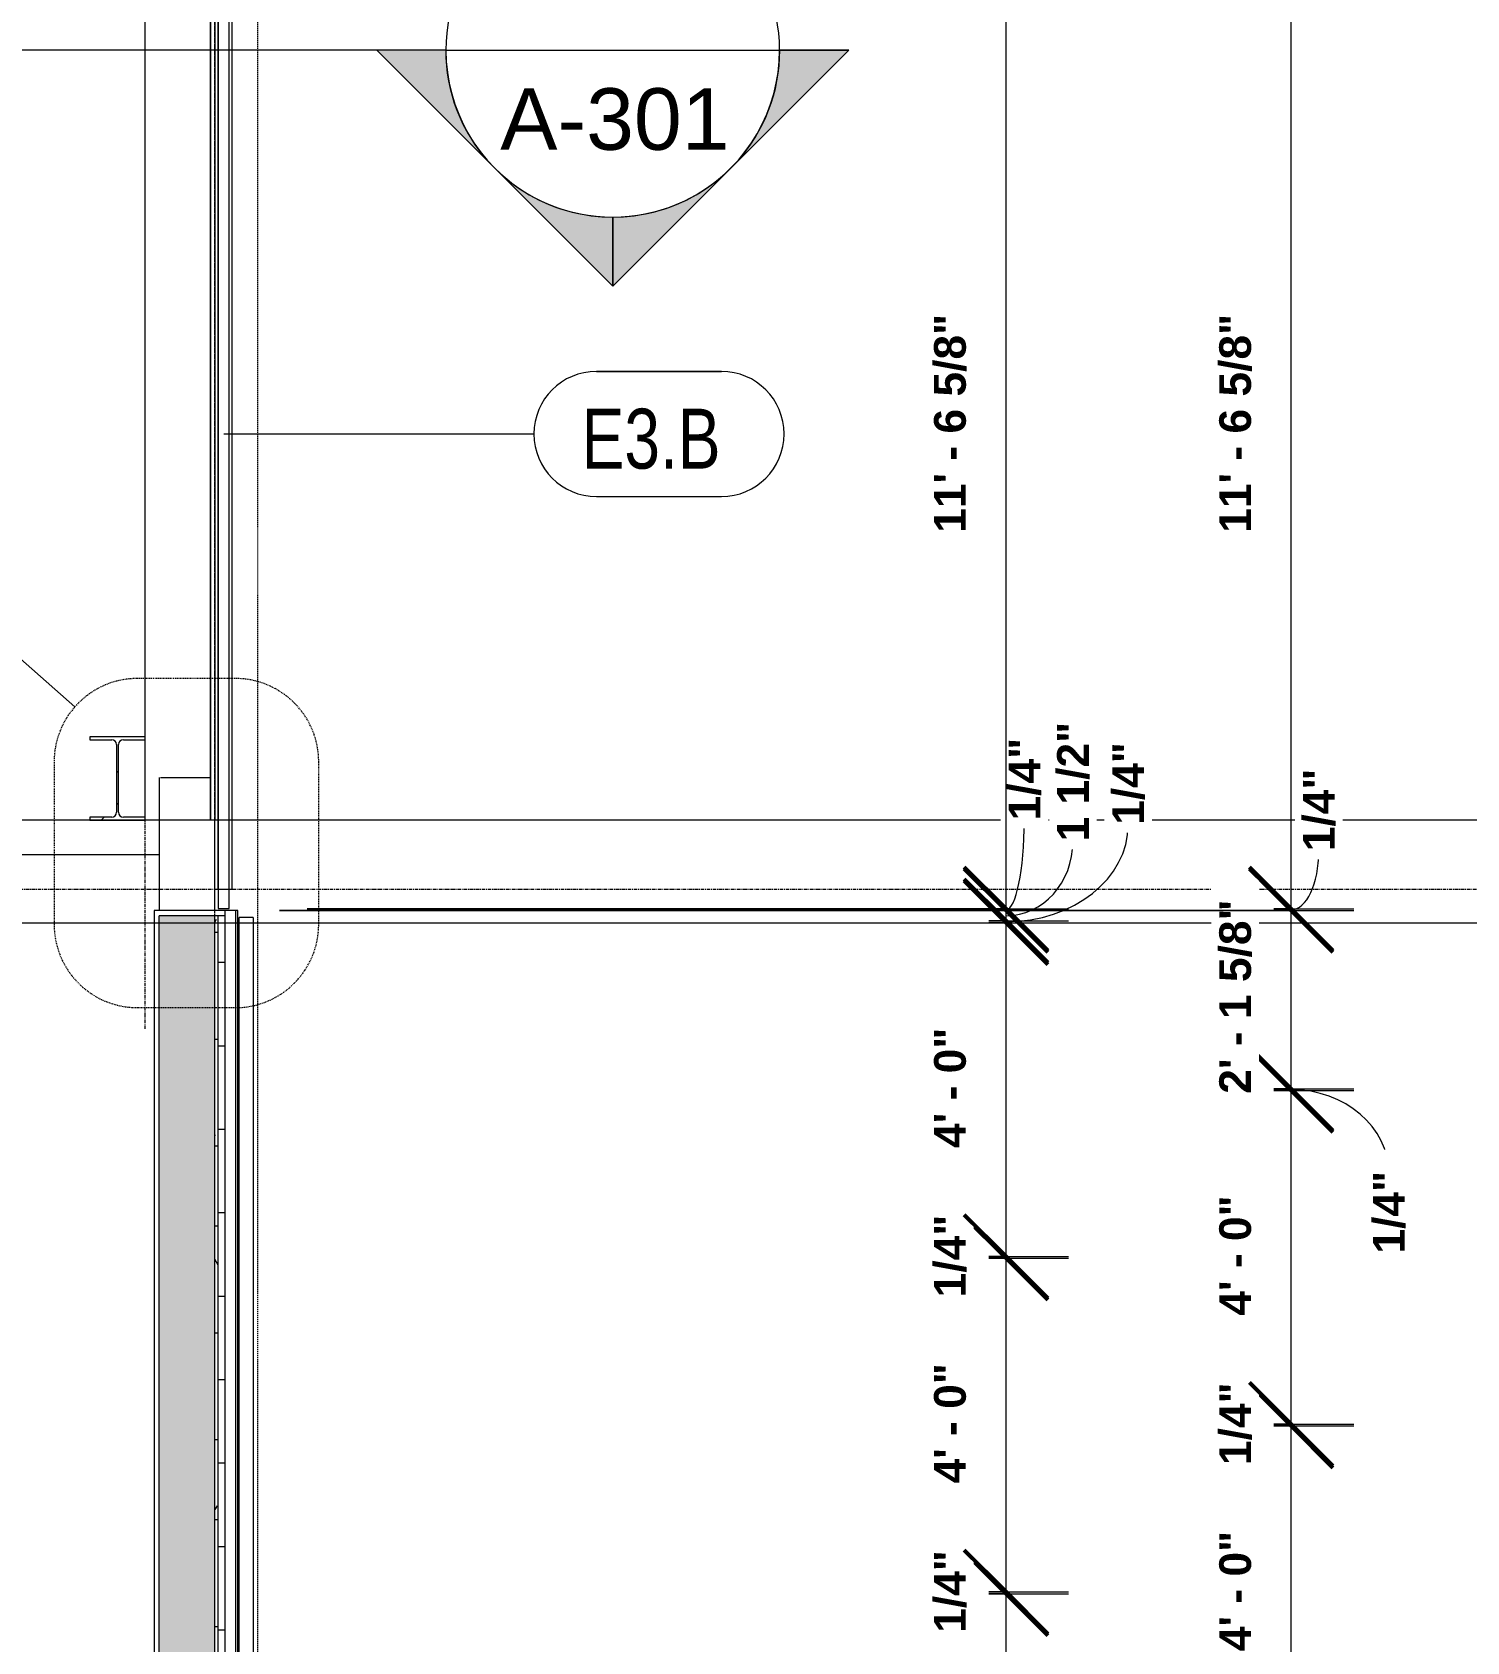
# Model space of a CAD drawing. Header units: inches. Extents: x 23906 to 26777, y -23220 to -20467.
# Drawn here: x 26255.1 to 26461.5, y -22477.7 to -22246.2 of the extents above; entities that cross this region are included whole.
import ezdxf

# ---------------------------------------------------------------- set-up
doc = ezdxf.new("R2010")
doc.units = ezdxf.units.IN
doc.header["$MEASUREMENT"] = 0
for name, pattern in [('Dash Dot 3_16_', [0.3125, 0.1875, -0.0625, 0, -0.0625]), ('Grid Line 1_2_', [0.875, 0.5, -0.125, 0.125, -0.125]), ('Hidden', [0.28125, 0.1875, -0.09375])]:
    doc.linetypes.add(name, pattern=pattern)
for name, color, linetype, lineweight in [('A-ANNO-DIMS', 211, 'Continuous', 9), ('A-ANNO-DIMS-96', 211, 'Continuous', 9), ('A-ANNO-SYMB', 150, 'Continuous', 9), ('A-AREA', 32, 'Continuous', 140), ('A-GLAZ-CWMG', 51, 'Continuous', 20), ('A-PROP-SBCK', 71, 'Hidden', 140), ('A-WALL', 113, 'Continuous', 20), ('A-WALL-IDEN', 211, 'Continuous', 9), ('A-WALL-PATT', 111, 'Continuous', 50), ('G-ANNO-SYMB', 111, 'Continuous', 9), ('L-SITE-WALL', 31, 'Continuous', 20), ('S-BEAM', 12, 'Continuous', 20), ('S-COLS', 52, 'Continuous', 20), ('S-GRID', 1, 'Continuous', 9)]:
    doc.layers.add(name, color=color, linetype=linetype, lineweight=lineweight)
doc.styles.add('Arial_1', font='arial.ttf', dxfattribs={"height": 8.851796})
doc.styles.add('Arial_B_1', font='arialbd.ttf', dxfattribs={"height": 4.566403})
doc.styles.add('Century Gothic_1', font='GOTHIC.TTF', dxfattribs={"width": 0.8, "height": 8.622671})
doc.dimstyles.new('OD_Dimension_2_2', dxfattribs={"dimscale": 12, "dimtxt": 4.5, "dimasz": 1, "dimexe": 0.75, "dimexo": 0.5, "dimgap": 0.375, "dimtad": 1, "dimdec": 4, "dimrnd": 0.0625, "dimzin": 3, "dimdsep": 46, "dimlunit": 4, "dimtxsty": 'Arial_B_1', "dimblk1": 'OBLIQUE', "dimblk2": 'OBLIQUE', "dimsah": 1, "dimcen": 0.09, "dimdle": 0.75, "dimazin": 0, "dimtfac": 1, "dimtdec": 4, "dimtix": 1, "dimtmove": 1, "dimatfit": 3, "dimfxl": 1, "dimtvp": 1, "dimtfill": 1, "dimfrac": 2, "dimtolj": 1, "dimtzin": 0, "dimlwd": 13, "dimlwe": 13, "dimarcsym": 2})
doc.dimstyles.new('OD_Dimension_2_3', dxfattribs={"dimscale": 12, "dimtxt": 4.5, "dimasz": 1, "dimexe": 0.75, "dimexo": 0.5, "dimgap": 0.375, "dimtad": 1, "dimdec": 4, "dimrnd": 0.0625, "dimzin": 3, "dimdsep": 46, "dimlunit": 4, "dimtxsty": 'Arial_B_1', "dimblk1": 'OBLIQUE', "dimblk2": 'OBLIQUE', "dimsah": 1, "dimcen": 0.09, "dimdle": 0.75, "dimazin": 0, "dimtfac": 1, "dimtdec": 4, "dimtix": 1, "dimtmove": 0, "dimatfit": 3, "dimfxl": 1, "dimtvp": 1, "dimtfill": 1, "dimfrac": 2, "dimtolj": 1, "dimtzin": 0, "dimlwd": 13, "dimlwe": 13, "dimarcsym": 2})

# ---------------------------------------------------------------- blocks, each defined once
blk = doc.blocks.new('Girt_C - 8_D-1409812-Enlarged First Floor Plan _East_')
at = {"layer": 'S-BEAM', "color": 43, "lineweight": 13}
for p, q in [((26273.39, -22353.43), (26273.39, -22372.55)), ((26273.58, -22353.43), (26280.75, -22353.43)), ((26281.39, -22372.55), (26281.39, -22359.55))]:
    blk.add_line(p, q, dxfattribs=at)
blk = doc.blocks.new('Rectangular Mullion - Profile_Polycarbonate_Lower-1767692-Enlarged First Floor Plan _East_')
at = {"layer": 'A-GLAZ-CWMG', "color": 10, "lineweight": 13}
for p, q in [((26281.89, -22236.43), (26283.47, -22236.43)), ((26281.89, -22369.55), (26281.89, -22236.43)), ((26283.47, -22369.55), (26283.47, -22236.43)), ((26283.47, -22369.55), (26281.89, -22369.55))]:
    blk.add_line(p, q, dxfattribs=at)
at = {"layer": 'A-GLAZ-CWMG', "color": 43, "lineweight": 13}
for p, q in [((26283.89, -22369.55), (26283.89, -22236.43)), ((26281.89, -22369.55), (26281.39, -22369.55)), ((26283.89, -22369.55), (26283.47, -22369.55))]:
    blk.add_line(p, q, dxfattribs=at)
blk = doc.blocks.new('Girt_Z - 10_D-1236892-Enlarged First Floor Plan _East_')
at = {"layer": 'S-BEAM', "color": 43, "lineweight": 13}
for p, q in [((26271.39, -22347.55), (26271.39, -22234.66)), ((26280.75, -22359.55), (26280.75, -22234.66)), ((26280.82, -22359.55), (26280.82, -22234.66)), ((26281.39, -22236.43), (26281.39, -22359.55)), ((26271.39, -22359.12), (26271.39, -22347.99)), ((26280.75, -22359.55), (26271.39, -22359.55)), ((26280.82, -22359.55), (26280.75, -22359.55)), ((26281.39, -22359.55), (26280.82, -22359.55))]:
    blk.add_line(p, q, dxfattribs=at)
blk = doc.blocks.new('Section - Section Head - Filled-1526-Enlarged First Floor Plan _East_')
at = {"layer": 'G-ANNO-SYMB'}
h = blk.add_hatch(color=256, dxfattribs=at)
edge = h.paths.add_edge_path(flags=0)
edge.add_line((-0.4268, 0.1768), (-0.25, 0.3536))
edge.add_line((-0.25, 0.3536), (-0.25, 0.25))
edge.add_arc((-0.25, 0), 0.25, 90, 135)
h = blk.add_hatch(color=256, dxfattribs=at)
edge = h.paths.add_edge_path(flags=0)
edge.add_arc((-0.25, 0), 0.25, 45, 90)
edge.add_line((-0.25, 0.25), (-0.25, 0.3536))
edge.add_line((-0.25, 0.3536), (-0.0732, 0.1768))
h = blk.add_hatch(color=256, dxfattribs=at)
edge = h.paths.add_edge_path(flags=0)
edge.add_arc((-0.25, 0), 0.2503, 137.9216, 180)
edge.add_line((-0.5003, 0), (-0.6036, 0))
edge.add_line((-0.6036, 0), (-0.4358, 0.1678))
h = blk.add_hatch(color=256, dxfattribs=at)
edge = h.paths.add_edge_path(flags=0)
edge.add_line((-0.0642, 0.1678), (0.1036, 0))
edge.add_line((0.1036, 0), (0.0003, 0))
edge.add_arc((-0.25, 0), 0.2503, 0, 42.0784)
for p, q in [((-0.25, 0.3536), (-0.6036, 0)), ((-0.25, 0.3536), (-0.4268, 0.1768)), ((-0.25, 0.3536), (0.1036, 0)), ((-0.25, 0.25), (-0.25, 0.3536)), ((-0.0732, 0.1768), (-0.25, 0.3536)), ((-0.25, 0.3536), (-0.25, 0.25)), ((-0.4358, 0.1678), (-0.6036, 0)), ((0.1036, 0), (-0.0642, 0.1678)), ((-0.6036, 0), (-0.5003, 0)), ((0.0003, 0), (0.1036, 0)), ((-0.5, 0), (-0.6036, 0)), ((0, 0), (0.1036, 0))]:
    blk.add_line(p, q, dxfattribs=at)
for radius, start, end in [(0.25, 360, 180), (0.25, 90, 135), (0.25, 45, 90), (0.2503, 137.9216, 180), (0.2503, 0, 42.0784), (0.25, 180, 360)]:
    blk.add_arc((-0.25, 0), radius, start, end, dxfattribs=at)
blk = doc.blocks.new('Wall Tag - 1_4_-1369832-Enlarged First Floor Plan _East_')
at = {"layer": 'A-WALL-IDEN', "color": 153}
for p, q in [((-0.0822, 0.0968), (0.1053, 0.0968)), ((0.1053, 0.0968), (-0.0822, 0.0968)), ((-0.0822, -0.0907), (0.1053, -0.0907)), ((-0.0822, -0.0907), (0.1053, -0.0907))]:
    blk.add_line(p, q, dxfattribs=at)
for centre, start, end in [((-0.0822, 0.0031), 90, 270), ((-0.0822, 0.0031), 90, 270), ((0.1053, 0.0031), 270, 90), ((0.1053, 0.0031), 270, 90)]:
    blk.add_arc(centre, 0.0937, start, end, dxfattribs=at)
blk = doc.blocks.new('DIMBLOCK180-Enlarged First Floor Plan _East_')
at = {"layer": 'A-ANNO-DIMS-96', "lineweight": 50}
for p, q in [((26395.21, -22470.8), (26389.21, -22464.8)), ((26395.21, -22470.8), (26401.21, -22476.8)), ((26395.21, -22518.8), (26389.21, -22512.8)), ((26395.21, -22518.8), (26401.21, -22524.8))]:
    blk.add_line(p, q, dxfattribs=at)
at = {"layer": 'A-ANNO-DIMS-96', "lineweight": 13}
for p, q in [((26392.73, -22470.8), (26404.21, -22470.8)), ((26395.21, -22470.8), (26392.73, -22470.8)), ((26395.21, -22518.8), (26395.21, -22470.8)), ((26392.73, -22518.8), (26404.21, -22518.8)), ((26395.21, -22518.8), (26392.73, -22518.8))]:
    blk.add_line(p, q, dxfattribs=at)
at = {"layer": 'A-ANNO-DIMS-96', "color": 0, "lineweight": 13, "insert": (26384.86, -22503.2), "char_height": 4.566, "width": 20.1429, "attachment_point": 1, "rotation": 90, "line_spacing_factor": 0.938532, "style": 'Arial_B_1', "bg_fill": 3, "box_fill_scale": 1.25, "bg_fill_color": 0, "bg_fill_transparency": 0}
blk.add_mtext('4\' - 0"', dxfattribs=at)
blk = doc.blocks.new('_Oblique')
at = {"color": 0, "linetype": 'ByBlock', "lineweight": -2}
blk.add_line((-0.5, -0.5), (0.5, 0.5), dxfattribs=at)
blk = doc.blocks.new('DIMBLOCK181-Enlarged First Floor Plan _East_')
at = {"layer": 'A-ANNO-DIMS-96', "lineweight": 50}
for p, q in [((26395.21, -22470.55), (26389.21, -22464.55)), ((26395.21, -22470.8), (26389.21, -22464.8)), ((26395.21, -22470.55), (26401.21, -22476.55)), ((26395.21, -22470.8), (26401.21, -22476.8))]:
    blk.add_line(p, q, dxfattribs=at)
at = {"layer": 'A-ANNO-DIMS-96', "lineweight": 13}
for p, q in [((26392.73, -22470.55), (26404.21, -22470.55)), ((26395.21, -22470.55), (26392.73, -22470.55)), ((26392.73, -22470.8), (26404.21, -22470.8)), ((26395.21, -22470.8), (26392.73, -22470.8)), ((26395.21, -22470.8), (26395.21, -22470.55))]:
    blk.add_line(p, q, dxfattribs=at)
at = {"layer": 'A-ANNO-DIMS-96', "color": 0, "lineweight": 13, "insert": (26384.86, -22476.43), "char_height": 4.566, "width": 13.8, "attachment_point": 1, "rotation": 90, "line_spacing_factor": 0.938532, "style": 'Arial_B_1', "bg_fill": 3, "box_fill_scale": 1.25, "bg_fill_color": 0, "bg_fill_transparency": 0}
blk.add_mtext('1/4"', dxfattribs=at)
blk = doc.blocks.new('DIMBLOCK182-Enlarged First Floor Plan _East_')
at = {"layer": 'A-ANNO-DIMS-96', "lineweight": 50}
for p, q in [((26395.21, -22422.55), (26389.21, -22416.55)), ((26395.21, -22422.55), (26401.21, -22428.55)), ((26395.21, -22470.55), (26389.21, -22464.55)), ((26395.21, -22470.55), (26401.21, -22476.55))]:
    blk.add_line(p, q, dxfattribs=at)
at = {"layer": 'A-ANNO-DIMS-96', "lineweight": 13}
for p, q in [((26392.73, -22422.55), (26404.21, -22422.55)), ((26395.21, -22422.55), (26392.73, -22422.55)), ((26395.21, -22470.55), (26395.21, -22422.55)), ((26392.73, -22470.55), (26404.21, -22470.55)), ((26395.21, -22470.55), (26392.73, -22470.55))]:
    blk.add_line(p, q, dxfattribs=at)
at = {"layer": 'A-ANNO-DIMS-96', "color": 0, "lineweight": 13, "insert": (26384.86, -22454.95), "char_height": 4.566, "width": 20.1429, "attachment_point": 1, "rotation": 90, "line_spacing_factor": 0.938532, "style": 'Arial_B_1', "bg_fill": 3, "box_fill_scale": 1.25, "bg_fill_color": 0, "bg_fill_transparency": 0}
blk.add_mtext('4\' - 0"', dxfattribs=at)
blk = doc.blocks.new('DIMBLOCK183-Enlarged First Floor Plan _East_')
at = {"layer": 'A-ANNO-DIMS-96', "lineweight": 50}
for p, q in [((26395.21, -22422.3), (26389.21, -22416.3)), ((26395.21, -22422.55), (26389.21, -22416.55)), ((26395.21, -22422.3), (26401.21, -22428.3)), ((26395.21, -22422.55), (26401.21, -22428.55))]:
    blk.add_line(p, q, dxfattribs=at)
at = {"layer": 'A-ANNO-DIMS-96', "lineweight": 13}
for p, q in [((26392.73, -22422.3), (26404.21, -22422.3)), ((26395.21, -22422.3), (26392.73, -22422.3)), ((26392.73, -22422.55), (26404.21, -22422.55)), ((26395.21, -22422.55), (26392.73, -22422.55)), ((26395.21, -22422.55), (26395.21, -22422.3))]:
    blk.add_line(p, q, dxfattribs=at)
at = {"layer": 'A-ANNO-DIMS-96', "color": 0, "lineweight": 13, "insert": (26384.86, -22428.18), "char_height": 4.566, "width": 13.8, "attachment_point": 1, "rotation": 90, "line_spacing_factor": 0.938532, "style": 'Arial_B_1', "bg_fill": 3, "box_fill_scale": 1.25, "bg_fill_color": 0, "bg_fill_transparency": 0}
blk.add_mtext('1/4"', dxfattribs=at)
blk = doc.blocks.new('DIMBLOCK184-Enlarged First Floor Plan _East_')
at = {"layer": 'A-ANNO-DIMS-96', "lineweight": 50}
for p, q in [((26395.21, -22374.3), (26389.21, -22368.3)), ((26395.21, -22374.3), (26401.21, -22380.3)), ((26395.21, -22422.3), (26389.21, -22416.3)), ((26395.21, -22422.3), (26401.21, -22428.3))]:
    blk.add_line(p, q, dxfattribs=at)
at = {"layer": 'A-ANNO-DIMS-96', "lineweight": 13}
for p, q in [((26392.73, -22374.3), (26404.21, -22374.3)), ((26395.21, -22374.3), (26392.73, -22374.3)), ((26395.21, -22422.3), (26395.21, -22374.3)), ((26392.73, -22422.3), (26404.21, -22422.3)), ((26395.21, -22422.3), (26392.73, -22422.3))]:
    blk.add_line(p, q, dxfattribs=at)
at = {"layer": 'A-ANNO-DIMS-96', "color": 0, "lineweight": 13, "insert": (26384.86, -22406.7), "char_height": 4.566, "width": 20.1429, "attachment_point": 1, "rotation": 90, "line_spacing_factor": 0.938532, "style": 'Arial_B_1', "bg_fill": 3, "box_fill_scale": 1.25, "bg_fill_color": 0, "bg_fill_transparency": 0}
blk.add_mtext('4\' - 0"', dxfattribs=at)
blk = doc.blocks.new('DIMBLOCK185-Enlarged First Floor Plan _East_')
at = {"layer": 'A-ANNO-DIMS-96', "lineweight": 50}
for p, q in [((26395.21, -22374.05), (26389.21, -22368.05)), ((26395.21, -22374.3), (26389.21, -22368.3)), ((26395.21, -22374.05), (26401.21, -22380.05)), ((26395.21, -22374.3), (26401.21, -22380.3))]:
    blk.add_line(p, q, dxfattribs=at)
at = {"layer": 'A-ANNO-DIMS-96', "lineweight": 13}
for p, q in [((26392.73, -22374.05), (26404.21, -22374.05)), ((26395.21, -22374.05), (26392.73, -22374.05)), ((26392.73, -22374.3), (26404.21, -22374.3)), ((26395.21, -22374.3), (26392.73, -22374.3)), ((26395.21, -22374.3), (26395.21, -22374.05))]:
    blk.add_line(p, q, dxfattribs=at)
blk.add_ellipse((26395.21, -22360.23), major_axis=(17.58, 0), ratio=0.79316, start_param=4.712389, end_param=6.283185, dxfattribs=at)
at = {"layer": 'A-ANNO-DIMS-96', "color": 0, "lineweight": 13, "insert": (26410.51, -22360.23), "char_height": 4.566, "width": 13.8, "attachment_point": 1, "rotation": 90, "line_spacing_factor": 0.938532, "style": 'Arial_B_1', "bg_fill": 3, "box_fill_scale": 1.25, "bg_fill_color": 0, "bg_fill_transparency": 0}
blk.add_mtext('1/4"', dxfattribs=at)
blk = doc.blocks.new('DIMBLOCK186-Enlarged First Floor Plan _East_')
at = {"layer": 'A-ANNO-DIMS-96', "lineweight": 50}
for p, q in [((26395.21, -22372.55), (26389.21, -22366.55)), ((26395.21, -22374.05), (26389.21, -22368.05)), ((26395.21, -22372.55), (26401.21, -22378.55)), ((26395.21, -22374.05), (26401.21, -22380.05))]:
    blk.add_line(p, q, dxfattribs=at)
at = {"layer": 'A-ANNO-DIMS-96', "lineweight": 13}
for p, q in [((26290.7, -22372.55), (26404.21, -22372.55)), ((26395.21, -22372.55), (26290.7, -22372.55)), ((26395.21, -22374.05), (26395.21, -22372.55)), ((26392.73, -22374.05), (26404.21, -22374.05)), ((26395.21, -22374.05), (26392.73, -22374.05))]:
    blk.add_line(p, q, dxfattribs=at)
blk.add_ellipse((26395.21, -22362.63), major_axis=(0, 10.68), ratio=0.901475, start_param=3.141593, end_param=4.712389, dxfattribs=at)
at = {"layer": 'A-ANNO-DIMS-96', "color": 0, "lineweight": 13, "insert": (26402.56, -22362.63), "char_height": 4.566, "width": 19.9714, "attachment_point": 1, "rotation": 90, "line_spacing_factor": 0.938532, "style": 'Arial_B_1', "bg_fill": 3, "box_fill_scale": 1.25, "bg_fill_color": 0, "bg_fill_transparency": 0}
blk.add_mtext('1 1/2"', dxfattribs=at)
blk = doc.blocks.new('DIMBLOCK187-Enlarged First Floor Plan _East_')
at = {"layer": 'A-ANNO-DIMS-96', "lineweight": 50}
for p, q in [((26395.21, -22372.3), (26389.21, -22366.3)), ((26395.21, -22372.55), (26389.21, -22366.55)), ((26395.21, -22372.3), (26401.21, -22378.3)), ((26395.21, -22372.55), (26401.21, -22378.55))]:
    blk.add_line(p, q, dxfattribs=at)
at = {"layer": 'A-ANNO-DIMS-96', "lineweight": 13}
for p, q in [((26290.7, -22372.55), (26404.21, -22372.55)), ((26395.21, -22372.55), (26290.7, -22372.55)), ((26294.68, -22372.3), (26404.21, -22372.3)), ((26395.21, -22372.3), (26294.68, -22372.3)), ((26395.21, -22372.55), (26395.21, -22372.3))]:
    blk.add_line(p, q, dxfattribs=at)
blk.add_ellipse((26395.21, -22359.61), major_axis=(0, 12.82), ratio=0.205584, start_param=3.141593, end_param=4.712389, dxfattribs=at)
at = {"layer": 'A-ANNO-DIMS-96', "color": 0, "lineweight": 13, "insert": (26395.57, -22359.61), "char_height": 4.566, "width": 13.8, "attachment_point": 1, "rotation": 90, "line_spacing_factor": 0.938532, "style": 'Arial_B_1', "bg_fill": 3, "box_fill_scale": 1.25, "bg_fill_color": 0, "bg_fill_transparency": 0}
blk.add_mtext('1/4"', dxfattribs=at)
blk = doc.blocks.new('DIMBLOCK188-Enlarged First Floor Plan _East_')
at = {"layer": 'A-ANNO-DIMS-96', "lineweight": 13}
for p, q in [((26395.21, -22372.3), (26395.21, -22224.68)), ((26294.68, -22233.68), (26404.21, -22233.68)), ((26395.21, -22233.68), (26294.68, -22233.68)), ((26294.68, -22372.3), (26404.21, -22372.3)), ((26395.21, -22372.3), (26294.68, -22372.3))]:
    blk.add_line(p, q, dxfattribs=at)
at = {"layer": 'A-ANNO-DIMS-96', "lineweight": 50}
for p, q in [((26395.21, -22233.68), (26389.21, -22227.68)), ((26395.21, -22233.68), (26401.21, -22239.68)), ((26395.21, -22372.3), (26389.21, -22366.3)), ((26395.21, -22372.3), (26401.21, -22378.3))]:
    blk.add_line(p, q, dxfattribs=at)
at = {"layer": 'A-ANNO-DIMS-96', "color": 0, "lineweight": 13, "insert": (26384.86, -22318.24), "char_height": 4.5664, "width": 36.6, "attachment_point": 1, "rotation": 90, "line_spacing_factor": 0.938532, "style": 'Arial_B_1', "bg_fill": 3, "box_fill_scale": 1.25, "bg_fill_color": 0, "bg_fill_transparency": 0}
blk.add_mtext('11\' - 6 5/8"', dxfattribs=at)
blk = doc.blocks.new('DIMBLOCK279-Enlarged First Floor Plan _East_')
at = {"layer": 'A-ANNO-DIMS-96', "lineweight": 50}
for p, q in [((26436.24, -22446.68), (26430.24, -22440.68)), ((26436.24, -22446.68), (26442.24, -22452.68)), ((26436.24, -22494.68), (26430.24, -22488.68)), ((26436.24, -22494.68), (26442.24, -22500.68))]:
    blk.add_line(p, q, dxfattribs=at)
at = {"layer": 'A-ANNO-DIMS-96', "lineweight": 13}
for p, q in [((26433.76, -22446.68), (26445.24, -22446.68)), ((26436.24, -22446.68), (26433.76, -22446.68)), ((26436.24, -22494.68), (26436.24, -22446.68)), ((26433.76, -22494.68), (26445.24, -22494.68)), ((26436.24, -22494.68), (26433.76, -22494.68))]:
    blk.add_line(p, q, dxfattribs=at)
at = {"layer": 'A-ANNO-DIMS-96', "color": 0, "lineweight": 13, "insert": (26425.89, -22479.07), "char_height": 4.566, "width": 20.1429, "attachment_point": 1, "rotation": 90, "line_spacing_factor": 0.938532, "style": 'Arial_B_1', "bg_fill": 3, "box_fill_scale": 1.25, "bg_fill_color": 0, "bg_fill_transparency": 0}
blk.add_mtext('4\' - 0"', dxfattribs=at)
blk = doc.blocks.new('DIMBLOCK280-Enlarged First Floor Plan _East_')
at = {"layer": 'A-ANNO-DIMS-96', "lineweight": 50}
for p, q in [((26436.24, -22446.43), (26430.24, -22440.43)), ((26436.24, -22446.68), (26430.24, -22440.68)), ((26436.24, -22446.43), (26442.24, -22452.43)), ((26436.24, -22446.68), (26442.24, -22452.68))]:
    blk.add_line(p, q, dxfattribs=at)
at = {"layer": 'A-ANNO-DIMS-96', "lineweight": 13}
for p, q in [((26433.76, -22446.43), (26445.24, -22446.43)), ((26436.24, -22446.43), (26433.76, -22446.43)), ((26433.76, -22446.68), (26445.24, -22446.68)), ((26436.24, -22446.68), (26433.76, -22446.68)), ((26436.24, -22446.68), (26436.24, -22446.43))]:
    blk.add_line(p, q, dxfattribs=at)
at = {"layer": 'A-ANNO-DIMS-96', "color": 0, "lineweight": 13, "insert": (26425.89, -22452.3), "char_height": 4.566, "width": 13.8, "attachment_point": 1, "rotation": 90, "line_spacing_factor": 0.938532, "style": 'Arial_B_1', "bg_fill": 3, "box_fill_scale": 1.25, "bg_fill_color": 0, "bg_fill_transparency": 0}
blk.add_mtext('1/4"', dxfattribs=at)
blk = doc.blocks.new('DIMBLOCK281-Enlarged First Floor Plan _East_')
at = {"layer": 'A-ANNO-DIMS-96', "lineweight": 50}
for p, q in [((26436.24, -22398.43), (26430.24, -22392.43)), ((26436.24, -22398.43), (26442.24, -22404.43)), ((26436.24, -22446.43), (26430.24, -22440.43)), ((26436.24, -22446.43), (26442.24, -22452.43))]:
    blk.add_line(p, q, dxfattribs=at)
at = {"layer": 'A-ANNO-DIMS-96', "lineweight": 13}
for p, q in [((26433.76, -22398.43), (26445.24, -22398.43)), ((26436.24, -22398.43), (26433.76, -22398.43)), ((26436.24, -22446.43), (26436.24, -22398.43)), ((26433.76, -22446.43), (26445.24, -22446.43)), ((26436.24, -22446.43), (26433.76, -22446.43))]:
    blk.add_line(p, q, dxfattribs=at)
at = {"layer": 'A-ANNO-DIMS-96', "color": 0, "lineweight": 13, "insert": (26425.89, -22430.82), "char_height": 4.566, "width": 20.1429, "attachment_point": 1, "rotation": 90, "line_spacing_factor": 0.938532, "style": 'Arial_B_1', "bg_fill": 3, "box_fill_scale": 1.25, "bg_fill_color": 0, "bg_fill_transparency": 0}
blk.add_mtext('4\' - 0"', dxfattribs=at)
blk = doc.blocks.new('DIMBLOCK282-Enlarged First Floor Plan _East_')
at = {"layer": 'A-ANNO-DIMS-96', "lineweight": 50}
for p, q in [((26436.24, -22398.18), (26430.24, -22392.18)), ((26436.24, -22398.43), (26430.24, -22392.43)), ((26436.24, -22398.18), (26442.24, -22404.18)), ((26436.24, -22398.43), (26442.24, -22404.43))]:
    blk.add_line(p, q, dxfattribs=at)
at = {"layer": 'A-ANNO-DIMS-96', "lineweight": 13}
for p, q in [((26433.76, -22398.18), (26445.24, -22398.18)), ((26436.24, -22398.18), (26433.76, -22398.18)), ((26436.24, -22398.43), (26436.24, -22398.18)), ((26433.76, -22398.43), (26445.24, -22398.43)), ((26436.24, -22398.43), (26433.76, -22398.43))]:
    blk.add_line(p, q, dxfattribs=at)
blk.add_ellipse((26436.24, -22410.39), major_axis=(14.04, 0), ratio=0.860709, start_param=0, end_param=1.570796, dxfattribs=at)
at = {"layer": 'A-ANNO-DIMS-96', "color": 0, "lineweight": 13, "insert": (26448.01, -22421.89), "char_height": 4.566, "width": 13.8, "attachment_point": 1, "rotation": 90, "line_spacing_factor": 0.938532, "style": 'Arial_B_1', "bg_fill": 3, "box_fill_scale": 1.25, "bg_fill_color": 0, "bg_fill_transparency": 0}
blk.add_mtext('1/4"', dxfattribs=at)
blk = doc.blocks.new('DIMBLOCK283-Enlarged First Floor Plan _East_')
at = {"layer": 'A-ANNO-DIMS-96', "lineweight": 50}
for p, q in [((26436.24, -22372.55), (26430.24, -22366.55)), ((26436.24, -22372.55), (26442.24, -22378.55)), ((26436.24, -22398.18), (26430.24, -22392.18)), ((26436.24, -22398.18), (26442.24, -22404.18))]:
    blk.add_line(p, q, dxfattribs=at)
at = {"layer": 'A-ANNO-DIMS-96', "lineweight": 13}
for p, q in [((26290.7, -22372.55), (26445.24, -22372.55)), ((26436.24, -22372.55), (26290.7, -22372.55)), ((26436.24, -22398.18), (26436.24, -22372.55)), ((26433.76, -22398.18), (26445.24, -22398.18)), ((26436.24, -22398.18), (26433.76, -22398.18))]:
    blk.add_line(p, q, dxfattribs=at)
at = {"layer": 'A-ANNO-DIMS-96', "color": 0, "lineweight": 13, "insert": (26425.89, -22398.9), "char_height": 4.5664, "width": 32.4857, "attachment_point": 1, "rotation": 90, "line_spacing_factor": 0.938532, "style": 'Arial_B_1', "bg_fill": 3, "box_fill_scale": 1.25, "bg_fill_color": 0, "bg_fill_transparency": 0}
blk.add_mtext('2\' - 1 5/8"', dxfattribs=at)
blk = doc.blocks.new('DIMBLOCK284-Enlarged First Floor Plan _East_')
at = {"layer": 'A-ANNO-DIMS-96', "lineweight": 50}
for p, q in [((26436.24, -22372.3), (26430.24, -22366.3)), ((26436.24, -22372.55), (26430.24, -22366.55)), ((26436.24, -22372.3), (26442.24, -22378.3)), ((26436.24, -22372.55), (26442.24, -22378.55))]:
    blk.add_line(p, q, dxfattribs=at)
at = {"layer": 'A-ANNO-DIMS-96', "lineweight": 13}
for p, q in [((26290.7, -22372.55), (26445.24, -22372.55)), ((26436.24, -22372.55), (26290.7, -22372.55)), ((26433.76, -22372.3), (26445.24, -22372.3)), ((26436.24, -22372.3), (26433.76, -22372.3)), ((26436.24, -22372.55), (26436.24, -22372.3))]:
    blk.add_line(p, q, dxfattribs=at)
blk.add_ellipse((26436.24, -22364.03), major_axis=(0, 8.4), ratio=0.473709, start_param=3.141593, end_param=4.712389, dxfattribs=at)
at = {"layer": 'A-ANNO-DIMS-96', "color": 0, "lineweight": 13, "insert": (26437.94, -22364.03), "char_height": 4.566, "width": 13.8, "attachment_point": 1, "rotation": 90, "line_spacing_factor": 0.938532, "style": 'Arial_B_1', "bg_fill": 3, "box_fill_scale": 1.25, "bg_fill_color": 0, "bg_fill_transparency": 0}
blk.add_mtext('1/4"', dxfattribs=at)
blk = doc.blocks.new('DIMBLOCK285-Enlarged First Floor Plan _East_')
at = {"layer": 'A-ANNO-DIMS-96', "lineweight": 50}
for p, q in [((26436.24, -22233.68), (26430.24, -22227.68)), ((26436.24, -22233.68), (26442.24, -22239.68)), ((26436.24, -22372.3), (26430.24, -22366.3)), ((26436.24, -22372.3), (26442.24, -22378.3))]:
    blk.add_line(p, q, dxfattribs=at)
at = {"layer": 'A-ANNO-DIMS-96', "lineweight": 13}
for p, q in [((26294.68, -22233.68), (26445.24, -22233.68)), ((26436.24, -22233.68), (26294.68, -22233.68)), ((26436.24, -22372.3), (26436.24, -22233.68)), ((26433.76, -22372.3), (26445.24, -22372.3)), ((26436.24, -22372.3), (26433.76, -22372.3))]:
    blk.add_line(p, q, dxfattribs=at)
at = {"layer": 'A-ANNO-DIMS-96', "color": 0, "lineweight": 13, "insert": (26425.89, -22318.24), "char_height": 4.5664, "width": 36.6, "attachment_point": 1, "rotation": 90, "line_spacing_factor": 0.938532, "style": 'Arial_B_1', "bg_fill": 3, "box_fill_scale": 1.25, "bg_fill_color": 0, "bg_fill_transparency": 0}
blk.add_mtext('11\' - 6 5/8"', dxfattribs=at)

msp = doc.modelspace()

# ---------------------------------------------------------------- hatches: boundary and pattern name
at = {"layer": 'A-WALL-PATT', "lineweight": 9}
h = msp.add_hatch(dxfattribs=at)
h.set_pattern_fill('FP_9', color=8, style=0, pattern_type=2)
h.set_pattern_definition([(161.57, (0.48, 0.48), (-3.839953776, -1.544e-05), [0, -27.322, 3.034, 0]), (18.43, (-0.48, 0.48), (-3.839953776, 1.544e-05), [0, -27.322, 3.034, 0]), (108.43, (0.48, 0.48), (1.919622, -9.60052459), [9.106, -21.25]), (71.57, (-0.48, 0.48), (1.919622, 9.60052459), [9.106, -21.25])])
h.paths.add_polyline_path([(26281.39023, -22686.92781), (26281.39023, -22373.30281), (26273.39023, -22373.30281), (26273.39023, -22686.92781)], flags=0)
h = msp.add_hatch(dxfattribs=at)
h.set_pattern_fill('FP_10', color=8, style=0, pattern_type=2)
h.set_pattern_definition([(0, (0, 0), (15.36, 3.84), [1.267, -10.253, 1.267, -10.253, -61.44]), (0, (0, 0), (15.36, 3.84), [-23.04, 1.267, -21.773, 1.267, -10.253, -26.88]), (0, (0, 0), (15.36, 3.84), [-57.6, 1.267, -6.413, 1.267, -17.933]), (120, (5.76, 1.92), (-11.00553755, 11.3821502), [1.267, -10.253, 1.267, -10.253, -61.44]), (120, (5.76, 1.92), (-11.00553755, 11.3821502), [-23.04, 1.267, -21.773, 1.267, -10.253, -26.88]), (120, (5.76, 1.92), (-11.00553755, 11.3821502), [-57.6, 1.267, -6.413, 1.267, -17.933]), (240, (7.68, 9.6), (-4.35446245, -15.2221502), [1.267, -10.253, 1.267, -10.253, -61.44]), (240, (7.68, 9.6), (-4.35446245, -15.2221502), [-23.04, 1.267, -21.773, 1.267, -10.253, -26.88]), (240, (7.68, 9.6), (-4.35446245, -15.2221502), [-57.6, 1.267, -6.413, 1.267, -17.933])])
h.paths.add_polyline_path([(26281.39023, -22686.92781), (26281.89023, -22686.92781), (26281.89023, -22373.30281), (26281.39023, -22373.30281), (26281.39023, -22685.35455)], flags=0)
h = msp.add_hatch(dxfattribs=at)
h.set_pattern_fill('FP_11', color=8, style=0, pattern_type=2)
h.set_pattern_definition([(0, (0, 0), (0, 12), []), (90, (0, 0), (-12, 7e-16), [])])
h.paths.add_polyline_path([(26282.89023, -22686.92781), (26282.89023, -22373.30281), (26281.89023, -22373.30281), (26281.89023, -22686.92781)], flags=0)
at = {"layer": 'S-COLS', "lineweight": 9}
h = msp.add_hatch(dxfattribs=at)
h.set_pattern_fill('FP_13', color=8, style=0, pattern_type=2)
h.set_pattern_definition([(45, (0, 0), (-9.503515, 9.503515), []), (45, (0, 14.4), (-9.503515, 9.503515), [])])
h.paths.add_polyline_path([(26271.39023, -22359.55281), (26271.39023, -22359.11922), (26268.22616, -22359.11922), (26267.73726, -22358.91671), (26267.53476, -22358.42781), (26267.53476, -22348.67781), (26267.73726, -22348.18891), (26268.22616, -22347.9864), (26271.39023, -22347.9864), (26271.39023, -22347.55281), (26263.39023, -22347.55281), (26263.39023, -22347.9864), (26266.55429, -22347.9864), (26267.04319, -22348.18891), (26267.24569, -22348.67781), (26267.24569, -22358.42781), (26267.04319, -22358.91671), (26266.55429, -22359.11922), (26263.39023, -22359.11922), (26263.39023, -22359.55281)], flags=0)

# ---------------------------------------------------------------- linework, layer by layer
at = {"layer": 'A-ANNO-SYMB'}
msp.add_line((26261.255, -22343.25556), (26239.94588, -22324.49972), dxfattribs=at)
at = {"layer": 'A-ANNO-SYMB', "linetype": 'Dash Dot 3_16_'}
for p, q in [((26284.33736, -22339.184), (26270.26276, -22339.184)), ((26258.26276, -22351.184), (26258.26276, -22374.51999)), ((26296.33736, -22374.51999), (26296.33736, -22351.184)), ((26270.26276, -22386.51999), (26284.33736, -22386.51999))]:
    msp.add_line(p, q, dxfattribs=at)
for centre, start, end in [((26270.26276, -22351.184), 90, 180), ((26284.33736, -22351.184), 0, 90), ((26270.26276, -22374.51999), 180, 270), ((26284.33736, -22374.51999), 270, 0)]:
    msp.add_arc(centre, 12, start, end, dxfattribs=at)
at = {"layer": 'A-AREA', "color": 43, "lineweight": 13}
msp.add_line((25850.01523, -22364.49031), (26273.39023, -22364.49031), dxfattribs=at)
at = {"layer": 'A-PROP-SBCK', "color": 43, "lineweight": 13}
msp.add_line((26287.51523, -20555.07392), (26287.51523, -23033.94592), dxfattribs=at)
at = {"layer": 'A-WALL', "color": 7}
for p, q in [((26281.89023, -22233.74031), (26281.89023, -22372.24031)), ((26283.46503, -22372.24031), (26283.46503, -22233.74031)), ((26272.64023, -22372.55281), (26272.64023, -22687.67781)), ((26284.70273, -22372.55281), (26272.64023, -22372.55281)), ((26281.89023, -22372.24031), (26283.46503, -22372.24031)), ((26282.89023, -22687.67781), (26282.89023, -22372.55281)), ((26284.39023, -22687.67781), (26284.39023, -22372.55281)), ((26284.70273, -22687.67781), (26284.70273, -22372.55281)), ((26273.39023, -22686.92781), (26273.39023, -22373.30281)), ((26282.89023, -22373.30281), (26273.39023, -22373.30281)), ((26281.39023, -22686.92781), (26281.39023, -22373.30281)), ((26281.89023, -22686.92781), (26281.89023, -22373.30281))]:
    msp.add_line(p, q, dxfattribs=at)
at = {"layer": 'A-WALL-IDEN', "color": 153}
msp.add_line((26282.67763, -22304.0216), (26327.2823, -22304.0216), dxfattribs=at)
at = {"layer": 'G-ANNO-SYMB'}
for p, q in [((26314.63338, -22248.83309), (23915.51991, -22248.83309)), ((26314.63338, -22248.83309), (26362.63338, -22248.83309)), ((26490.38628, -22374.35697), (23919.06178, -22374.35697))]:
    msp.add_line(p, q, dxfattribs=at)
at = {"layer": 'L-SITE-WALL', "color": 43, "lineweight": 13}
for p, q in [((26284.89023, -22687.92781), (26284.89023, -22373.55281)), ((26286.89023, -22373.55281), (26284.89023, -22373.55281)), ((26286.89023, -22373.55281), (26286.89023, -22800.80281))]:
    msp.add_line(p, q, dxfattribs=at)
at = {"layer": 'S-COLS', "color": 7}
for p, q in [((26271.39023, -22347.55281), (26263.39023, -22347.55281)), ((26263.39023, -22347.55281), (26263.39023, -22347.9864)), ((26263.39023, -22347.9864), (26266.55429, -22347.9864)), ((26267.24569, -22348.67781), (26267.24569, -22358.42781)), ((26267.53476, -22358.42781), (26267.53476, -22348.67781)), ((26268.22616, -22347.9864), (26271.39023, -22347.9864)), ((26271.39023, -22347.9864), (26271.39023, -22347.55281)), ((26266.55429, -22359.11922), (26263.39023, -22359.11922)), ((26263.39023, -22359.11922), (26263.39023, -22359.55281)), ((26263.39023, -22359.55281), (26271.39023, -22359.55281)), ((26271.39023, -22359.11922), (26268.22616, -22359.11922)), ((26271.39023, -22359.55281), (26271.39023, -22359.11922))]:
    msp.add_line(p, q, dxfattribs=at)
for centre, start, end in [((26266.55429, -22348.67781), 0, 90), ((26268.22616, -22348.67781), 90, 180), ((26266.55429, -22358.42781), 270, 0), ((26268.22616, -22358.42781), 180, 270)]:
    msp.add_arc(centre, 0.69141, start, end, dxfattribs=at)
at = {"layer": 'S-GRID', "linetype": 'Grid Line 1_2_'}
for p, q in [((26271.39023, -22389.5762), (26271.39023, -20749.66023)), ((26281.39023, -23066.51771), (26281.39023, -20797.66023)), ((26281.39023, -23123.65854), (26281.39023, -20950.42781)), ((26709.53565, -22359.55281), (24012.51838, -22359.55281)), ((26583.90261, -22359.55281), (24012.51838, -22359.55281)), ((26661.53565, -22369.55281), (24012.51838, -22369.55281)), ((26273.39023, -23171.65854), (26273.39023, -22389.5762))]:
    msp.add_line(p, q, dxfattribs=at)

# ---------------------------------------------------------------- block references
at = {"layer": 'A-GLAZ-CWMG', "color": 43, "lineweight": 13}
msp.add_blockref('Rectangular Mullion - Profile_Polycarbonate_Lower-1767692-Enlarged First Floor Plan _East_', (0, 0), dxfattribs=at)
at = {"layer": 'A-WALL-IDEN', "color": 153, "xscale": 95.99999999999994, "yscale": 95.99999999999994, "zscale": 95.99999999999994}
msp.add_blockref('Wall Tag - 1_4_-1369832-Enlarged First Floor Plan _East_', (26344.17763, -22304.31531), dxfattribs=at)
at = {"layer": 'G-ANNO-SYMB', "xscale": 95.99999999999994, "yscale": 95.99999999999994, "zscale": 95.99999999999994, "rotation": 180}
msp.add_blockref('Section - Section Head - Filled-1526-Enlarged First Floor Plan _East_', (26314.63338, -22248.83309), dxfattribs=at)
at = {"layer": 'S-BEAM', "color": 43, "lineweight": 13}
for name in ['Girt_Z - 10_D-1236892-Enlarged First Floor Plan _East_', 'Girt_C - 8_D-1409812-Enlarged First Floor Plan _East_']:
    msp.add_blockref(name, (0, 0), dxfattribs=at)

# ---------------------------------------------------------------- texts
at = {"layer": 'G-ANNO-SYMB', "insert": (26338.94075, -22254.30021), "char_height": 8.851796, "width": 39.312, "attachment_point": 2, "line_spacing_factor": 0.938532, "style": 'Arial_1'}
msp.add_mtext('A-301', dxfattribs=at)

# ---------------------------------------------------------------- dimensions: what is measured, and where the dimension line sits
at = {"layer": 'A-ANNO-DIMS', "lineweight": 13}
for base, p1, p2, picture, middle in [((26436.24473, -22446.67781), (26427.75945, -22494.67781), (26427.75945, -22446.67781), 'DIMBLOCK279-Enlarged First Floor Plan _East_', (26429.41325, -22470.67781)), ((26395.21241, -22470.80281), (26386.72712, -22518.80281), (26386.72712, -22470.80281), 'DIMBLOCK180-Enlarged First Floor Plan _East_', (26388.38092, -22494.80281))]:
    dim = msp.add_linear_dim(base=base, p1=p1, p2=p2, angle=90, dimstyle='OD_Dimension_2_3', override={"dimpost": '<>', "dimfxl": 48}, dxfattribs=at)
    dim.commit()
    dim.dimension.update_dxf_attribs({"geometry": picture, "text_midpoint": middle})

# ---------------------------------------------------------------- next in the draw order: texts
at = {"layer": 'A-WALL-IDEN', "insert": (26344.14876, -22300.38097), "char_height": 8.622671, "width": 21.924, "attachment_point": 2, "line_spacing_factor": 0.984117, "style": 'Century Gothic_1', "bg_fill": 3, "box_fill_scale": 1.25, "bg_fill_color": 0, "bg_fill_transparency": 0}
msp.add_mtext('E3.B', dxfattribs=at)

# ---------------------------------------------------------------- next in the draw order: dimensions: what is measured, and where the dimension line sits
at = {"layer": 'A-ANNO-DIMS', "lineweight": 13}
for base, p1, p2, picture, middle in [((26436.24473, -22446.42781), (26427.75945, -22446.67781), (26427.75945, -22446.42781), 'DIMBLOCK280-Enlarged First Floor Plan _East_', (26429.38366, -22446.55281)), ((26395.21241, -22470.55281), (26386.72712, -22470.80281), (26386.72712, -22470.55281), 'DIMBLOCK181-Enlarged First Floor Plan _East_', (26388.35133, -22470.67781))]:
    dim = msp.add_linear_dim(base=base, p1=p1, p2=p2, angle=90, dimstyle='OD_Dimension_2_3', override={"dimpost": '<>', "dimfxl": 0.25}, dxfattribs=at)
    dim.commit()
    dim.dimension.update_dxf_attribs({"geometry": picture, "text_midpoint": middle})

# ---------------------------------------------------------------- next in the draw order: dimensions: what is measured, and where the dimension line sits
for base, p1, p2, picture, middle in [((26436.24473, -22398.42781), (26427.75945, -22446.42781), (26427.75945, -22398.42781), 'DIMBLOCK281-Enlarged First Floor Plan _East_', (26429.41325, -22422.42781)), ((26395.21241, -22422.55281), (26386.72712, -22470.55281), (26386.72712, -22422.55281), 'DIMBLOCK182-Enlarged First Floor Plan _East_', (26388.38092, -22446.55281))]:
    dim = msp.add_linear_dim(base=base, p1=p1, p2=p2, angle=90, dimstyle='OD_Dimension_2_3', override={"dimpost": '<>', "dimfxl": 48}, dxfattribs=at)
    dim.commit()
    dim.dimension.update_dxf_attribs({"geometry": picture, "text_midpoint": middle})

# ---------------------------------------------------------------- next in the draw order: dimensions: what is measured, and where the dimension line sits
dim = msp.add_linear_dim(base=(26436.24473, -22398.17781), p1=(26427.75945, -22398.42781), p2=(26427.75945, -22398.17781), angle=90, dimstyle='OD_Dimension_2_2', override={"dimpost": '<>', "dimfxl": 0.25}, dxfattribs=at)
dim.commit()
dim.dimension.update_dxf_attribs({"geometry": 'DIMBLOCK282-Enlarged First Floor Plan _East_', "text_midpoint": (26451.0507, -22414.98922), "dimtype": 160, "text_rotation": 90})
dim = msp.add_linear_dim(base=(26395.21241, -22422.30281), p1=(26386.72712, -22422.55281), p2=(26386.72712, -22422.30281), angle=90, dimstyle='OD_Dimension_2_3', override={"dimpost": '<>', "dimfxl": 0.25}, dxfattribs=at)
dim.commit()
dim.dimension.update_dxf_attribs({"geometry": 'DIMBLOCK183-Enlarged First Floor Plan _East_', "text_midpoint": (26388.35133, -22422.42781)})

# ---------------------------------------------------------------- next in the draw order: dimensions: what is measured, and where the dimension line sits
dim = msp.add_linear_dim(base=(26395.21241, -22374.30281), p1=(26386.72712, -22422.30281), p2=(26386.72712, -22374.30281), angle=90, dimstyle='OD_Dimension_2_3', override={"dimpost": '<>', "dimfxl": 48}, dxfattribs=at)
dim.commit()
dim.dimension.update_dxf_attribs({"geometry": 'DIMBLOCK184-Enlarged First Floor Plan _East_', "text_midpoint": (26388.38092, -22398.30281)})

# ---------------------------------------------------------------- next in the draw order: dimensions: what is measured, and where the dimension line sits
dim = msp.add_linear_dim(base=(26395.21241, -22374.05281), p1=(26386.72712, -22374.30281), p2=(26386.72712, -22374.05281), angle=90, dimstyle='OD_Dimension_2_2', override={"dimpost": '<>', "dimfxl": 0.25}, dxfattribs=at)
dim.commit()
dim.dimension.update_dxf_attribs({"geometry": 'DIMBLOCK185-Enlarged First Floor Plan _East_', "text_midpoint": (26413.55604, -22353.33401), "dimtype": 160, "text_rotation": 90})

# ---------------------------------------------------------------- next in the draw order: dimensions: what is measured, and where the dimension line sits
dim = msp.add_linear_dim(base=(26395.21241, -22372.55281), p1=(26386.72712, -22374.05281), p2=(26284.70273, -22372.55281), angle=90, dimstyle='OD_Dimension_2_2', override={"dimpost": '<>', "dimfxl": 102.035425}, dxfattribs=at)
dim.commit()
dim.dimension.update_dxf_attribs({"geometry": 'DIMBLOCK186-Enlarged First Floor Plan _East_', "text_midpoint": (26405.60048, -22352.64071), "dimtype": 160, "text_rotation": 90})

# ---------------------------------------------------------------- next in the draw order: dimensions: what is measured, and where the dimension line sits
dim = msp.add_linear_dim(base=(26395.21241, -22372.30281), p1=(26284.70273, -22372.55281), p2=(26288.67763, -22372.30281), angle=90, dimstyle='OD_Dimension_2_2', override={"dimpost": '<>', "dimfxl": 3.982756}, dxfattribs=at)
dim.commit()
dim.dimension.update_dxf_attribs({"geometry": 'DIMBLOCK187-Enlarged First Floor Plan _East_', "text_midpoint": (26398.6121, -22352.70525), "dimtype": 160, "text_rotation": 90})

# ---------------------------------------------------------------- next in the draw order: dimensions: what is measured, and where the dimension line sits
dim = msp.add_linear_dim(base=(26395.21241, -22233.67781), p1=(26288.67763, -22372.30281), p2=(26288.67763, -22233.67781), angle=90, dimstyle='OD_Dimension_2_3', override={"dimpost": '<>', "dimfxl": 138.625}, dxfattribs=at)
dim.commit()
dim.dimension.update_dxf_attribs({"geometry": 'DIMBLOCK188-Enlarged First Floor Plan _East_', "text_midpoint": (26388.34977, -22302.99031)})

# ---------------------------------------------------------------- next in the draw order: dimensions: what is measured, and where the dimension line sits
dim = msp.add_linear_dim(base=(26436.24473, -22372.55281), p1=(26427.75945, -22398.17781), p2=(26284.70273, -22372.55281), angle=90, dimstyle='OD_Dimension_2_3', override={"dimpost": '<>', "dimfxl": 145.333643}, dxfattribs=at)
dim.commit()
dim.dimension.update_dxf_attribs({"geometry": 'DIMBLOCK283-Enlarged First Floor Plan _East_', "text_midpoint": (26429.3821, -22385.36531)})

# ---------------------------------------------------------------- next in the draw order: dimensions: what is measured, and where the dimension line sits
dim = msp.add_linear_dim(base=(26436.24473, -22372.30281), p1=(26284.70273, -22372.55281), p2=(26427.75945, -22372.30281), angle=90, dimstyle='OD_Dimension_2_2', override={"dimpost": '<>', "dimfxl": 143.056945}, dxfattribs=at)
dim.commit()
dim.dimension.update_dxf_attribs({"geometry": 'DIMBLOCK284-Enlarged First Floor Plan _East_', "text_midpoint": (26440.98707, -22357.12866), "dimtype": 160, "text_rotation": 90})

# ---------------------------------------------------------------- next in the draw order: dimensions: what is measured, and where the dimension line sits
dim = msp.add_linear_dim(base=(26436.24473, -22233.67781), p1=(26427.75945, -22372.30281), p2=(26288.67763, -22233.67781), angle=90, dimstyle='OD_Dimension_2_3', override={"dimpost": '<>', "dimfxl": 196.368645}, dxfattribs=at)
dim.commit()
dim.dimension.update_dxf_attribs({"geometry": 'DIMBLOCK285-Enlarged First Floor Plan _East_', "text_midpoint": (26429.3821, -22302.99031)})

doc.saveas('drawing.dxf')
